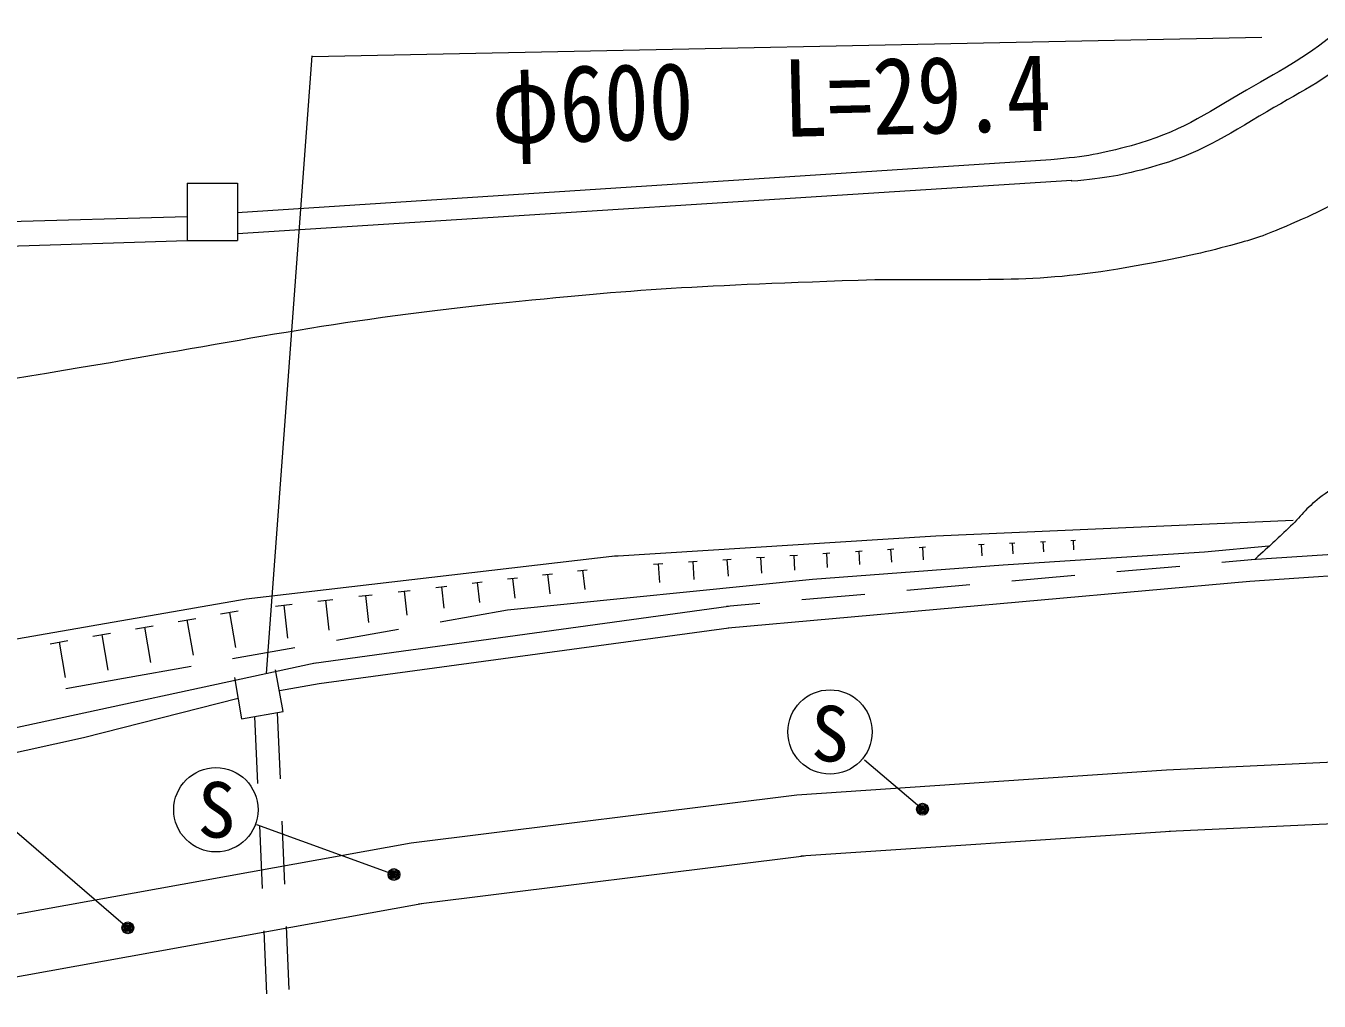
# Model space of a CAD drawing. Units: millimetres, scale not verified. Extents: x 40000 to 680000, y 20000 to 380000.
# Drawn here: x 324728 to 355410, y 295752 to 318884 of the extents above; entities that cross this region are included whole.
import ezdxf
from ezdxf.enums import TextEntityAlignment as Align

# ---------------------------------------------------------------- set-up
doc = ezdxf.new("R2010")
doc.units = ezdxf.units.MM
doc.header["$LTSCALE"] = 1000
for name, color, linetype, lineweight in [('M-BGD', 7, 'Continuous', 13), ('M-STR-HTXT', 7, 'Continuous', 13), ('M-STR-STRC', 7, 'Continuous', 13)]:
    doc.layers.add(name, color=color, linetype=linetype, lineweight=lineweight)
doc.styles.add('ＭＳ ゴシック', font='')
doc.styles.get('ＭＳ ゴシック').set_extended_font_data('MS Gothic')

msp = doc.modelspace()

# ---------------------------------------------------------------- linework, layer by layer
at = {"layer": 'M-BGD'}
for p, q in [((349045, 315709), (329744, 314448)), ((328555, 315153), (328555, 313790)), ((328555, 315153), (329746, 315153)), ((329746, 315153), (329746, 313790)), ((349542, 315212), (329747, 313951)), ((300711, 313561), (328555, 314364)), ((299829, 312914), (328555, 313790)), ((328555, 313790), (329746, 313790)), ((353800, 306224), (366348, 307083)), ((345924, 306514), (346075, 306524)), ((345999, 306519), (346018, 306217)), ((347325, 306583), (347462, 306589)), ((347393, 306586), (347405, 306313)), ((348065, 306615), (348193, 306621)), ((348129, 306618), (348140, 306362)), ((348797, 306647), (348916, 306652)), ((348857, 306650), (348867, 306411)), ((349520, 306678), (349631, 306683)), ((349575, 306681), (349585, 306459)), ((353765, 305710), (366573, 306596)), ((341262, 306221), (341460, 306233)), ((341361, 306227), (341386, 305831)), ((342064, 306271), (342251, 306283)), ((342158, 306277), (342181, 305903)), ((342855, 306321), (343033, 306332)), ((342944, 306327), (342966, 305971)), ((343636, 306370), (343804, 306381)), ((343720, 306375), (343741, 306039)), ((344408, 306419), (344567, 306429)), ((344487, 306424), (344507, 306105)), ((345168, 306467), (345323, 306476)), ((345245, 306471), (345265, 306161)), ((353100, 306160), (353889, 306231)), ((337817, 305958), (338048, 305985)), ((337932, 305971), (337986, 305511)), ((339619, 306117), (339841, 306131)), ((339730, 306124), (339758, 305679)), ((340446, 306169), (340657, 306183)), ((340552, 306176), (340578, 305755)), ((350610, 305939), (352104, 306072)), ((334458, 305566), (334713, 305596)), ((335318, 305667), (335557, 305694)), ((335437, 305681), (335493, 305203)), ((336154, 305764), (336390, 305792)), ((336272, 305778), (336327, 305306)), ((336987, 305861), (337220, 305888)), ((337104, 305875), (337158, 305409)), ((341390, 304608), (353765, 305710)), ((345630, 305497), (347124, 305630)), ((348120, 305718), (349614, 305851)), ((332624, 305353), (332945, 305390)), ((332785, 305371), (332860, 304729)), ((333558, 305461), (333846, 305495)), ((333702, 305478), (333769, 304903)), ((334586, 305581), (334645, 305070)), ((343139, 305276), (344633, 305408)), ((329349, 304934), (329765, 305006)), ((330651, 305122), (331042, 305168)), ((330846, 305145), (330938, 304363)), ((331561, 303765), (341398, 305121)), ((331656, 305240), (332011, 305281)), ((331834, 305260), (331916, 304550)), ((334556, 304749), (336158, 305034)), ((341354, 305117), (342143, 305187)), ((328340, 304758), (328757, 304831)), ((328548, 304794), (328694, 303960)), ((329557, 304970), (329701, 304138)), ((326318, 304406), (326738, 304479)), ((326528, 304443), (326674, 303603)), ((327330, 304582), (327748, 304655)), ((327539, 304619), (327684, 303782)), ((331684, 303283), (341402, 304609)), ((332095, 304312), (333571, 304574)), ((325305, 304230), (325726, 304303)), ((325516, 304267), (325662, 303425)), ((329633, 303875), (331110, 304137)), ((316186, 300454), (331592, 303772)), ((327046, 303415), (328648, 303700)), ((330836, 302620), (330653, 303609)), ((325676, 303166), (327046, 303415)), ((329674, 303426), (329847, 302447)), ((330744, 303120), (331684, 303283)), ((326092, 302007), (329765, 302937)), ((329847, 302447), (330836, 302620)), ((330766, 301021), (330701, 302596)), ((330232, 300917), (330164, 302502)), ((321341, 300957), (326092, 302007)), ((351786, 301241), (359622, 301606)), ((343021, 300644), (351786, 301241)), ((333868, 299505), (343021, 300644)), ((351851, 299782), (359687, 300147)), ((330339, 298420), (330275, 299918)), ((330870, 298523), (330808, 300022)), ((343115, 299195), (351881, 299782)), ((316953, 296462), (333868, 299505)), ((334042, 298056), (343195, 299195)), ((317218, 295013), (334122, 298066)), ((330446, 295922), (330382, 297421)), ((330974, 296025), (330912, 297524))]:
    msp.add_line(p, q, dxfattribs=at)
for points in [[(338652, 306307), (346319, 306789), (354797, 307158)], [(336158, 305034), (343387, 305757), (347914, 306097), (350968, 306300), (352691, 306411), (354213, 306551)], [(318915, 303371), (329955, 305293), (338763, 306320)]]:
    msp.add_lwpolyline(points, dxfattribs=at)
for points, knots in [([(360384, 328029), (360288, 327049), (360245, 326742), (360071, 325933), (359850, 324906), (359673, 324336), (359264, 323370), (358872, 322446), (358558, 321963), (357975, 321146), (357284, 320177), (356845, 319656), (355956, 318864), (355162, 318156), (354606, 317895), (353688, 317359), (352663, 316761), (352094, 316354), (350949, 316042), (350221, 315844), (349910, 315784), (349045, 315709)], [0, 0, 0, 0, 1, 1, 1, 2, 2, 2, 3, 3, 3, 4, 4, 4, 5, 5, 5, 6, 6, 6, 7, 7, 7, 7]), ([(360868, 327519), (360771, 326538), (360729, 326232), (360555, 325422), (360334, 324396), (360157, 323825), (359747, 322859), (359355, 321935), (359042, 321453), (358459, 320635), (357768, 319667), (357328, 319145), (356440, 318353), (355646, 317646), (355090, 317384), (354171, 316848), (353146, 316250), (352578, 315844), (351433, 315532), (350704, 315333), (350394, 315273), (349528, 315198)], [0, 0, 0, 0, 1, 1, 1, 2, 2, 2, 3, 3, 3, 4, 4, 4, 5, 5, 5, 6, 6, 6, 7, 7, 7, 7]), ([(359662, 317840), (359028, 317180), (358836, 316990), (358267, 316488), (357577, 315881), (357186, 315535), (356406, 315049), (355688, 314601), (355254, 314396), (354475, 314066), (353998, 313864), (353716, 313785), (353216, 313651), (352473, 313453), (352049, 313372), (351294, 313230), (348823, 312765), (347858, 312881), (344869, 312861)], [0, 0, 0, 0, 1, 1, 1, 2, 2, 2, 3, 3, 3, 4, 4, 4, 5, 5, 5, 6, 6, 6, 6]), ([(344869, 312861), (340560, 312707), (339327, 312652), (335795, 312279), (331961, 311874), (329843, 311411), (326040, 310778), (321523, 310026), (318975, 309679), (314505, 308686), (309311, 307532), (306409, 306832), (301296, 305359), (299389, 304810), (298758, 304638), (296425, 303907)], [0, 0, 0, 0, 1, 1, 1, 2, 2, 2, 3, 3, 3, 4, 4, 4, 5, 5, 5, 5]), ([(361507, 310281), (360965, 310178), (360805, 310134), (360361, 310015), (359443, 309770), (358946, 309562), (358079, 309173), (357411, 308873), (357057, 308660), (356419, 308301), (356019, 308076), (355784, 307964), (355419, 307687), (355098, 307443), (354973, 307245), (354681, 306967), (354376, 306675), (354275, 306584), (353889, 306231)], [0, 0, 0, 0, 1, 1, 1, 2, 2, 2, 3, 3, 3, 4, 4, 4, 5, 5, 5, 6, 6, 6, 6])]:
    msp.add_open_spline(points, degree=3, knots=knots, dxfattribs=at)
at = {"layer": 'M-STR-HTXT'}
for p, q in [((331520, 318159), (354051, 318613)), ((330440, 303524), (331521, 318171))]:
    msp.add_line(p, q, dxfattribs=at)
msp.add_open_spline([(260022, 303098), (267866, 306914), (275710, 310730), (283814, 314012), (304266, 322294), (326373, 327176), (348408, 327856), (355392, 328072), (362369, 327865), (369346, 327658)], degree=3, knots=[0, 0, 0, 0, 1, 1, 1, 2, 2, 2, 3, 3, 3, 3], dxfattribs=at)
at = {"layer": 'M-STR-STRC'}
for p, q in [((327036, 297579), (266287, 349800)), ((345881, 300403), (344628, 301469)), ((345961, 300263), (346031, 300333)), ((333320, 298803), (330208, 299933)), ((333430, 298714), (333500, 298784)), ((327117, 297449), (327187, 297519))]:
    msp.add_line(p, q, dxfattribs=at)
for centre, radius in [((343806, 302136), 1000), ((329237, 300290), 1000), ((346001, 300303), 140), ((346001, 300303), 110), ((346001, 300303), 80), ((346001, 300303), 50), ((346001, 300303), 20), ((333460, 298754), 140), ((333460, 298754), 110), ((333460, 298754), 80), ((333460, 298754), 50), ((333460, 298754), 20), ((327147, 297489), 140), ((327147, 297489), 110), ((327147, 297489), 80.1), ((327147, 297489), 50.1), ((327147, 297489), 20)]:
    msp.add_circle(centre, radius, dxfattribs=at)

# ---------------------------------------------------------------- texts
at = {"layer": 'M-STR-HTXT', "style": 'ＭＳ ゴシック', "width": 0.85}
msp.add_text('φ600\u3000L=29.4', height=1833, rotation=1.339, dxfattribs=at).set_placement((335808, 315538), align=Align.BOTTOM_LEFT)
at = {"layer": 'M-STR-STRC', "style": 'ＭＳ ゴシック'}
for p in [(343806, 302097), (329254, 300290)]:
    msp.add_text('S', height=1320, rotation=359, dxfattribs=at).set_placement(p, align=Align.MIDDLE_CENTER)

doc.saveas('drawing.dxf')
